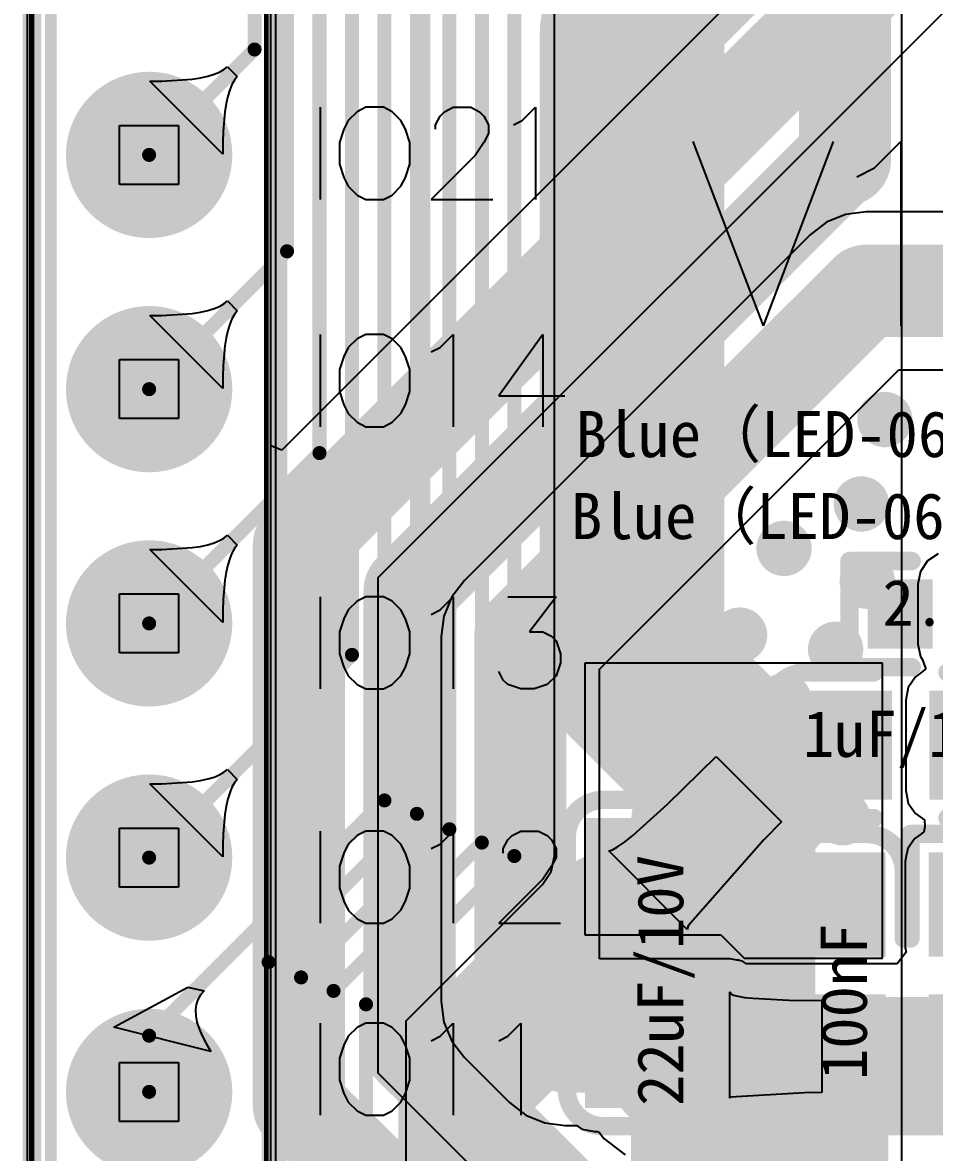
# Model space of a CAD drawing. Header units: millimetres. Extents: x -30 to 3.5, y -1.1 to 91.3.
# Drawn here: x -29.31 to -19.43, y 33.3 to 45.55 of the extents above; entities that cross this region are included whole.
import ezdxf

# ---------------------------------------------------------------- set-up
doc = ezdxf.new("R2010")
doc.units = ezdxf.units.MM
for name, color, linetype in [('BottomLayer', 5, 'Continuous'), ('BottomOverlay', 54, 'Continuous'), ('BottomSolder', 6, 'Continuous'), ('KeepOutLayer', 6, 'Continuous'), ('Mechanical15', 56, 'Continuous'), ('MultiLayer', 9, 'Continuous'), ('PadHoleLayer', 156, 'Continuous'), ('TopLayer', 1, 'Continuous'), ('TopOverlay', 2, 'Continuous'), ('TopPaste', 8, 'Continuous'), ('TopSolder', 216, 'Continuous'), ('ViaHoleLayer', 16, 'Continuous')]:
    doc.layers.add(name, color=color, linetype=linetype)

# ---------------------------------------------------------------- blocks, each defined once
blk = doc.blocks.new('LC_0402_R_11')
at = {"layer": 'TopLayer'}
for points in [[(-0.725, -0.325), (-0.125, -0.325), (-0.725, 0.325), (-0.125, 0.325)], [(0.125, -0.325), (0.725, -0.325), (0.125, 0.325), (0.725, 0.325)]]:
    blk.add_solid(points, dxfattribs=at)
at = {"layer": 'TopOverlay', "const_width": 0.2}
for points in [[(-0.975, 0.575), (-0.3, 0.575)], [(-0.975, -0.575), (-0.975, 0.575)], [(0.3, 0.575), (0.975, 0.575)], [(0.975, -0.575), (0.975, 0.575)], [(-0.975, -0.575), (-0.3, -0.575)], [(0.3, -0.575), (0.975, -0.575)]]:
    blk.add_lwpolyline(points, dxfattribs=at)
at = {"layer": 'TopOverlay', "const_width": 0.1}
for points in [[(-1.025, 0.575, 1), (-0.925, 0.575, 1)], [(-1.025, 0.575, 1), (-0.925, 0.575, 1)], [(-0.35, 0.575, 1), (-0.25, 0.575, 1)], [(0.25, 0.575, 1), (0.35, 0.575, 1)], [(0.925, 0.575, 1), (1.025, 0.575, 1)], [(0.925, 0.575, 1), (1.025, 0.575, 1)], [(-1.025, -0.575, 1), (-0.925, -0.575, 1)], [(-1.025, -0.575, 1), (-0.925, -0.575, 1)], [(-0.35, -0.575, 1), (-0.25, -0.575, 1)], [(0.25, -0.575, 1), (0.35, -0.575, 1)], [(0.925, -0.575, 1), (1.025, -0.575, 1)], [(0.925, -0.575, 1), (1.025, -0.575, 1)]]:
    blk.add_lwpolyline(points, format="xyb", close=True, dxfattribs=at)
at = {"layer": 'TopPaste'}
for points in [[(-0.725, -0.325), (-0.125, -0.325), (-0.725, 0.325), (-0.125, 0.325)], [(0.125, -0.325), (0.725, -0.325), (0.125, 0.325), (0.725, 0.325)]]:
    blk.add_solid(points, dxfattribs=at)
at = {"layer": 'TopSolder'}
for points in [[(-0.776, -0.376), (-0.074, -0.376), (-0.776, 0.376), (-0.074, 0.376)], [(0.074, -0.376), (0.776, -0.376), (0.074, 0.376), (0.776, 0.376)]]:
    blk.add_solid(points, dxfattribs=at)
blk = doc.blocks.new('LC_0603_R_14')
at = {"layer": 'TopLayer'}
for points in [[(-1.235, -0.49), (-0.305, -0.49), (-1.235, 0.49), (-0.305, 0.49)], [(0.305, -0.49), (1.235, -0.49), (0.305, 0.49), (1.235, 0.49)]]:
    blk.add_solid(points, dxfattribs=at)
at = {"layer": 'TopOverlay', "const_width": 0.2}
for points in [[(-1.535, -0.79), (-1.535, 0.79)], [(-0.4, 0.79), (-1.535, 0.79)], [(1.535, 0.79), (0.4, 0.79)], [(1.535, -0.79), (1.535, 0.79)], [(-0.4, -0.79), (-1.535, -0.79)], [(1.535, -0.79), (0.4, -0.79)]]:
    blk.add_lwpolyline(points, dxfattribs=at)
at = {"layer": 'TopOverlay', "const_width": 0.1}
for points in [[(-1.585, 0.79, 1), (-1.485, 0.79, 1)], [(-1.585, 0.79, 1), (-1.485, 0.79, 1)], [(-0.45, 0.79, 1), (-0.35, 0.79, 1)], [(0.35, 0.79, 1), (0.45, 0.79, 1)], [(1.485, 0.79, 1), (1.585, 0.79, 1)], [(1.485, 0.79, 1), (1.585, 0.79, 1)], [(-1.585, -0.79, 1), (-1.485, -0.79, 1)], [(-1.585, -0.79, 1), (-1.485, -0.79, 1)], [(-0.45, -0.79, 1), (-0.35, -0.79, 1)], [(0.35, -0.79, 1), (0.45, -0.79, 1)], [(1.485, -0.79, 1), (1.585, -0.79, 1)], [(1.485, -0.79, 1), (1.585, -0.79, 1)]]:
    blk.add_lwpolyline(points, format="xyb", close=True, dxfattribs=at)
at = {"layer": 'TopPaste'}
for points in [[(-1.235, -0.49), (-0.305, -0.49), (-1.235, 0.49), (-0.305, 0.49)], [(0.305, -0.49), (1.235, -0.49), (0.305, 0.49), (1.235, 0.49)]]:
    blk.add_solid(points, dxfattribs=at)
at = {"layer": 'TopSolder'}
for points in [[(-1.337, -0.592), (-0.203, -0.592), (-1.337, 0.592), (-0.203, 0.592)], [(0.203, -0.592), (1.337, -0.592), (0.203, 0.592), (1.337, 0.592)]]:
    blk.add_solid(points, dxfattribs=at)
blk = doc.blocks.new('18650_BATTERY_B_27')
at = {"layer": 'BottomOverlay', "const_width": 0.127}
blk.add_lwpolyline([(0, -21), (-76.53, -21)], dxfattribs=at)
blk = doc.blocks.new('HDR_TH_20P_P2_54_V_M_34')
at = {"layer": 'BottomLayer', "const_width": 0.8}
for points in [[(-4.21, 0, 1), (-3.41, 0, 1)], [(-1.67, 0, 1), (-0.87, 0, 1)], [(0.87, 0, 1), (1.67, 0, 1)], [(3.41, 0, 1), (4.21, 0, 1)], [(5.95, 0, 1), (6.75, 0, 1)]]:
    blk.add_lwpolyline(points, format="xyb", close=True, dxfattribs=at)
at = {"layer": 'BottomSolder', "const_width": 0.902}
for points in [[(-4.261, 0, 1), (-3.359, 0, 1)], [(-1.721, 0, 1), (-0.819, 0, 1)], [(0.819, 0, 1), (1.721, 0, 1)], [(3.359, 0, 1), (4.261, 0, 1)], [(5.899, 0, 1), (6.801, 0, 1)]]:
    blk.add_lwpolyline(points, format="xyb", close=True, dxfattribs=at)
at = {"layer": 'Mechanical15'}
for p, q in [((-4.13, 0.32), (-4.13, 0.32)), ((-4.13, 0.32), (-3.49, 0.32)), ((-4.13, -0.32), (-4.13, 0.32)), ((-3.49, 0.32), (-3.49, -0.32)), ((-1.59, 0.32), (-1.59, 0.32)), ((-1.59, 0.32), (-0.95, 0.32)), ((-1.59, -0.32), (-1.59, 0.32)), ((-0.95, 0.32), (-0.95, -0.32)), ((0.95, 0.32), (0.95, 0.32)), ((0.95, 0.32), (1.59, 0.32)), ((0.95, -0.32), (0.95, 0.32)), ((1.59, 0.32), (1.59, -0.32)), ((3.49, 0.32), (3.49, 0.32)), ((3.49, 0.32), (4.13, 0.32)), ((3.49, -0.32), (3.49, 0.32)), ((4.13, 0.32), (4.13, -0.32)), ((6.03, 0.32), (6.03, 0.32)), ((6.03, 0.32), (6.67, 0.32)), ((6.03, -0.32), (6.03, 0.32)), ((6.67, 0.32), (6.67, -0.32)), ((-3.49, -0.32), (-4.13, -0.32)), ((-0.95, -0.32), (-1.59, -0.32)), ((1.59, -0.32), (0.95, -0.32)), ((4.13, -0.32), (3.49, -0.32)), ((6.67, -0.32), (6.03, -0.32))]:
    blk.add_line(p, q, dxfattribs=at)
at = {"layer": 'Mechanical15', "const_width": 0.0508}
for points in [[(25.4, 1.27), (-25.4, 1.27)], [(25.4, -1.27), (-25.4, -1.27)]]:
    blk.add_lwpolyline(points, dxfattribs=at)
at = {"layer": 'MultiLayer', "const_width": 0.8}
for points in [[(-4.21, 0, 1), (-3.41, 0, 1)], [(-1.67, 0, 1), (-0.87, 0, 1)], [(0.87, 0, 1), (1.67, 0, 1)], [(3.41, 0, 1), (4.21, 0, 1)], [(5.95, 0, 1), (6.75, 0, 1)]]:
    blk.add_lwpolyline(points, format="xyb", close=True, dxfattribs=at)
at = {"layer": 'PadHoleLayer', "const_width": 0.525}
for points in [[(-4.072, 0, 1), (-3.548, 0, 1)], [(-1.532, 0, 1), (-1.008, 0, 1)], [(1.008, 0, 1), (1.532, 0, 1)], [(3.548, 0, 1), (4.072, 0, 1)], [(6.088, 0, 1), (6.612, 0, 1)]]:
    blk.add_lwpolyline(points, format="xyb", close=True, dxfattribs=at)
at = {"layer": 'TopLayer', "const_width": 0.8}
for points in [[(-4.21, 0, 1), (-3.41, 0, 1)], [(-1.67, 0, 1), (-0.87, 0, 1)], [(0.87, 0, 1), (1.67, 0, 1)], [(3.41, 0, 1), (4.21, 0, 1)], [(5.95, 0, 1), (6.75, 0, 1)]]:
    blk.add_lwpolyline(points, format="xyb", close=True, dxfattribs=at)
at = {"layer": 'TopOverlay', "const_width": 0.203}
for points in [[(25.4, 1.397), (-25.4, 1.397)], [(25.4, -1.27), (-25.4, -1.27)]]:
    blk.add_lwpolyline(points, dxfattribs=at)
at = {"layer": 'TopSolder', "const_width": 0.902}
for points in [[(-4.261, 0, 1), (-3.359, 0, 1)], [(-1.721, 0, 1), (-0.819, 0, 1)], [(0.819, 0, 1), (1.721, 0, 1)], [(3.359, 0, 1), (4.261, 0, 1)], [(5.899, 0, 1), (6.801, 0, 1)]]:
    blk.add_lwpolyline(points, format="xyb", close=True, dxfattribs=at)
blk = doc.blocks.new('LC_0603_C_43')
at = {"layer": 'TopLayer'}
for points in [[(-1.235, -0.49), (-0.305, -0.49), (-1.235, 0.49), (-0.305, 0.49)], [(0.305, -0.49), (1.235, -0.49), (0.305, 0.49), (1.235, 0.49)]]:
    blk.add_solid(points, dxfattribs=at)
at = {"layer": 'TopOverlay', "const_width": 0.2}
for points in [[(-1.535, 0.39, -0.414213), (-1.135, 0.79)], [(1.135, 0.79, -0.414213), (1.535, 0.39)], [(-1.135, -0.79, -0.414213), (-1.535, -0.39)], [(1.535, -0.39, -0.414213), (1.135, -0.79)]]:
    blk.add_lwpolyline(points, format="xyb", dxfattribs=at)
for points in [[(-0.4, 0.79), (-1.135, 0.79)], [(1.135, 0.79), (0.4, 0.79)], [(-1.535, 0.39), (-1.535, -0.39)], [(1.535, 0.39), (1.535, -0.39)], [(-0.4, -0.79), (-1.135, -0.79)], [(1.135, -0.79), (0.4, -0.79)]]:
    blk.add_lwpolyline(points, dxfattribs=at)
at = {"layer": 'TopOverlay', "const_width": 0.1}
for points in [[(-1.185, 0.79, 1), (-1.085, 0.79, 1)], [(-1.185, 0.79, 1), (-1.085, 0.79, 1)], [(-0.45, 0.79, 1), (-0.35, 0.79, 1)], [(0.35, 0.79, 1), (0.45, 0.79, 1)], [(1.085, 0.79, 1), (1.185, 0.79, 1)], [(1.085, 0.79, 1), (1.185, 0.79, 1)], [(-1.585, 0.39, 1), (-1.485, 0.39, 1)], [(-1.585, 0.39, 1), (-1.485, 0.39, 1)], [(1.485, 0.39, 1), (1.585, 0.39, 1)], [(1.485, 0.39, 1), (1.585, 0.39, 1)], [(-1.585, -0.39, 1), (-1.485, -0.39, 1)], [(-1.585, -0.39, 1), (-1.485, -0.39, 1)], [(1.485, -0.39, 1), (1.585, -0.39, 1)], [(1.485, -0.39, 1), (1.585, -0.39, 1)], [(-1.185, -0.79, 1), (-1.085, -0.79, 1)], [(-1.185, -0.79, 1), (-1.085, -0.79, 1)], [(-0.45, -0.79, 1), (-0.35, -0.79, 1)], [(0.35, -0.79, 1), (0.45, -0.79, 1)], [(1.085, -0.79, 1), (1.185, -0.79, 1)], [(1.085, -0.79, 1), (1.185, -0.79, 1)]]:
    blk.add_lwpolyline(points, format="xyb", close=True, dxfattribs=at)
at = {"layer": 'TopPaste'}
for points in [[(-1.235, -0.49), (-0.305, -0.49), (-1.235, 0.49), (-0.305, 0.49)], [(0.305, -0.49), (1.235, -0.49), (0.305, 0.49), (1.235, 0.49)]]:
    blk.add_solid(points, dxfattribs=at)
at = {"layer": 'TopSolder'}
for points in [[(-1.337, -0.592), (-0.203, -0.592), (-1.337, 0.592), (-0.203, 0.592)], [(0.203, -0.592), (1.337, -0.592), (0.203, 0.592), (1.337, 0.592)]]:
    blk.add_solid(points, dxfattribs=at)
blk = doc.blocks.new('LC_0603_C_44')
at = {"layer": 'TopLayer'}
for points in [[(-1.235, -0.49), (-0.305, -0.49), (-1.235, 0.49), (-0.305, 0.49)], [(0.305, -0.49), (1.235, -0.49), (0.305, 0.49), (1.235, 0.49)]]:
    blk.add_solid(points, dxfattribs=at)
at = {"layer": 'TopOverlay', "const_width": 0.2}
for points in [[(-1.535, 0.39, -0.414213), (-1.135, 0.79)], [(1.135, 0.79, -0.414213), (1.535, 0.39)], [(-1.135, -0.79, -0.414213), (-1.535, -0.39)], [(1.535, -0.39, -0.414213), (1.135, -0.79)]]:
    blk.add_lwpolyline(points, format="xyb", dxfattribs=at)
for points in [[(-1.135, 0.79), (-0.4, 0.79)], [(0.4, 0.79), (1.135, 0.79)], [(-1.535, 0.39), (-1.535, -0.39)], [(1.535, 0.39), (1.535, -0.39)], [(-1.135, -0.79), (-0.4, -0.79)], [(0.4, -0.79), (1.135, -0.79)]]:
    blk.add_lwpolyline(points, dxfattribs=at)
at = {"layer": 'TopOverlay', "const_width": 0.1}
for points in [[(-1.185, 0.79, 1), (-1.085, 0.79, 1)], [(-1.185, 0.79, 1), (-1.085, 0.79, 1)], [(-0.45, 0.79, 1), (-0.35, 0.79, 1)], [(0.35, 0.79, 1), (0.45, 0.79, 1)], [(1.085, 0.79, 1), (1.185, 0.79, 1)], [(1.085, 0.79, 1), (1.185, 0.79, 1)], [(-1.585, 0.39, 1), (-1.485, 0.39, 1)], [(-1.585, 0.39, 1), (-1.485, 0.39, 1)], [(1.485, 0.39, 1), (1.585, 0.39, 1)], [(1.485, 0.39, 1), (1.585, 0.39, 1)], [(-1.585, -0.39, 1), (-1.485, -0.39, 1)], [(-1.585, -0.39, 1), (-1.485, -0.39, 1)], [(1.485, -0.39, 1), (1.585, -0.39, 1)], [(1.485, -0.39, 1), (1.585, -0.39, 1)], [(-1.185, -0.79, 1), (-1.085, -0.79, 1)], [(-1.185, -0.79, 1), (-1.085, -0.79, 1)], [(-0.45, -0.79, 1), (-0.35, -0.79, 1)], [(0.35, -0.79, 1), (0.45, -0.79, 1)], [(1.085, -0.79, 1), (1.185, -0.79, 1)], [(1.085, -0.79, 1), (1.185, -0.79, 1)]]:
    blk.add_lwpolyline(points, format="xyb", close=True, dxfattribs=at)
at = {"layer": 'TopPaste'}
for points in [[(-1.235, -0.49), (-0.305, -0.49), (-1.235, 0.49), (-0.305, 0.49)], [(0.305, -0.49), (1.235, -0.49), (0.305, 0.49), (1.235, 0.49)]]:
    blk.add_solid(points, dxfattribs=at)
at = {"layer": 'TopSolder'}
for points in [[(-1.337, -0.592), (-0.203, -0.592), (-1.337, 0.592), (-0.203, 0.592)], [(0.203, -0.592), (1.337, -0.592), (0.203, 0.592), (1.337, 0.592)]]:
    blk.add_solid(points, dxfattribs=at)
blk = doc.blocks.new('LC_0805_C_45')
at = {"layer": 'TopLayer'}
for points in [[(-1.47, -0.735), (-0.31, -0.735), (-1.47, 0.735), (-0.31, 0.735)], [(0.31, -0.735), (1.47, -0.735), (0.31, 0.735), (1.47, 0.735)]]:
    blk.add_solid(points, dxfattribs=at)
at = {"layer": 'TopOverlay', "const_width": 0.2}
for points in [[(-1.77, 0.635, -0.414214), (-1.37, 1.035)], [(1.37, 1.035, -0.414213), (1.77, 0.635)], [(-1.37, -1.035, -0.414213), (-1.77, -0.635)], [(1.77, -0.635, -0.414214), (1.37, -1.035)]]:
    blk.add_lwpolyline(points, format="xyb", dxfattribs=at)
for points in [[(-1.37, 1.035), (-0.45, 1.035)], [(0.45, 1.035), (1.37, 1.035)], [(-1.77, 0.635), (-1.77, -0.635)], [(1.77, 0.635), (1.77, -0.635)], [(-1.37, -1.035), (-0.45, -1.035)], [(0.45, -1.035), (1.37, -1.035)]]:
    blk.add_lwpolyline(points, dxfattribs=at)
at = {"layer": 'TopOverlay', "const_width": 0.1}
for points in [[(-1.42, 1.035, 1), (-1.32, 1.035, 1)], [(-1.42, 1.035, 1), (-1.32, 1.035, 1)], [(-0.5, 1.035, 1), (-0.4, 1.035, 1)], [(0.4, 1.035, 1), (0.5, 1.035, 1)], [(1.32, 1.035, 1), (1.42, 1.035, 1)], [(1.32, 1.035, 1), (1.42, 1.035, 1)], [(-1.82, 0.635, 1), (-1.72, 0.635, 1)], [(-1.82, 0.635, 1), (-1.72, 0.635, 1)], [(1.72, 0.635, 1), (1.82, 0.635, 1)], [(1.72, 0.635, 1), (1.82, 0.635, 1)], [(-1.82, -0.635, 1), (-1.72, -0.635, 1)], [(-1.82, -0.635, 1), (-1.72, -0.635, 1)], [(1.72, -0.635, 1), (1.82, -0.635, 1)], [(1.72, -0.635, 1), (1.82, -0.635, 1)], [(-1.42, -1.035, 1), (-1.32, -1.035, 1)], [(-1.42, -1.035, 1), (-1.32, -1.035, 1)], [(-0.5, -1.035, 1), (-0.4, -1.035, 1)], [(0.4, -1.035, 1), (0.5, -1.035, 1)], [(1.32, -1.035, 1), (1.42, -1.035, 1)], [(1.32, -1.035, 1), (1.42, -1.035, 1)]]:
    blk.add_lwpolyline(points, format="xyb", close=True, dxfattribs=at)
at = {"layer": 'TopPaste'}
for points in [[(-1.47, -0.735), (-0.31, -0.735), (-1.47, 0.735), (-0.31, 0.735)], [(0.31, -0.735), (1.47, -0.735), (0.31, 0.735), (1.47, 0.735)]]:
    blk.add_solid(points, dxfattribs=at)
at = {"layer": 'TopSolder'}
for points in [[(-1.572, -0.837), (-0.208, -0.837), (-1.572, 0.837), (-0.208, 0.837)], [(0.208, -0.837), (1.572, -0.837), (0.208, 0.837), (1.572, 0.837)]]:
    blk.add_solid(points, dxfattribs=at)

msp = doc.modelspace()

# ---------------------------------------------------------------- linework, layer by layer
at = {"layer": 'BottomLayer'}
for p, q in [((-19.782, 83.55), (-19.782, 29.378)), ((-29.261, 65.71), (-29.261, 14.935)), ((-26.568, 14.884), (-26.568, 65.659)), ((-23.547, 36.517), (-23.547, 45.923)), ((-27.383, 44.955), (-27.304, 44.973)), ((-27.304, 44.973), (-27.235, 44.994)), ((-27.235, 44.994), (-27.177, 45.018)), ((-27.177, 45.018), (-27.129, 45.045)), ((-27.129, 45.045), (-27.091, 45.076)), ((-27.091, 45.076), (-26.984, 44.969)), ((-26.984, 44.969), (-27.015, 44.931)), ((-27.14, 44.128), (-27.932, 44.92)), ((-27.932, 44.92), (-27.802, 44.92)), ((-27.802, 44.92), (-27.472, 44.942)), ((-27.472, 44.942), (-27.383, 44.955)), ((-27.042, 44.883), (-27.066, 44.824)), ((-27.015, 44.931), (-27.042, 44.883)), ((-27.087, 44.756), (-27.104, 44.677)), ((-27.066, 44.824), (-27.087, 44.756)), ((-27.104, 44.677), (-27.118, 44.588)), ((-27.118, 44.588), (-27.136, 44.378)), ((-27.136, 44.378), (-27.14, 44.258)), ((-27.14, 44.258), (-27.14, 44.128)), ((-27.129, 42.505), (-27.091, 42.536)), ((-27.091, 42.536), (-26.984, 42.429)), ((-27.802, 42.38), (-27.472, 42.402)), ((-27.472, 42.402), (-27.383, 42.415)), ((-27.383, 42.415), (-27.304, 42.433)), ((-27.304, 42.433), (-27.235, 42.454)), ((-27.235, 42.454), (-27.177, 42.478)), ((-27.177, 42.478), (-27.129, 42.505)), ((-27.015, 42.391), (-27.042, 42.343)), ((-26.984, 42.429), (-27.015, 42.391)), ((-27.14, 41.588), (-27.932, 42.38)), ((-27.932, 42.38), (-27.802, 42.38)), ((-27.066, 42.284), (-27.087, 42.216)), ((-27.042, 42.343), (-27.066, 42.284)), ((-27.087, 42.216), (-27.104, 42.137)), ((-27.118, 42.048), (-27.136, 41.838)), ((-27.104, 42.137), (-27.118, 42.048)), ((-27.136, 41.838), (-27.14, 41.718)), ((-27.14, 41.718), (-27.14, 41.588)), ((-27.177, 39.938), (-27.129, 39.965)), ((-27.129, 39.965), (-27.091, 39.996)), ((-27.091, 39.996), (-26.984, 39.889)), ((-27.14, 39.048), (-27.932, 39.84)), ((-27.932, 39.84), (-27.802, 39.84)), ((-27.802, 39.84), (-27.472, 39.862)), ((-27.472, 39.862), (-27.383, 39.875)), ((-27.383, 39.875), (-27.304, 39.893)), ((-27.304, 39.893), (-27.235, 39.914)), ((-27.235, 39.914), (-27.177, 39.938)), ((-27.015, 39.851), (-27.042, 39.803)), ((-26.984, 39.889), (-27.015, 39.851)), ((-27.066, 39.744), (-27.087, 39.676)), ((-27.042, 39.803), (-27.066, 39.744)), ((-27.104, 39.597), (-27.118, 39.508)), ((-27.087, 39.676), (-27.104, 39.597)), ((-27.118, 39.508), (-27.136, 39.298)), ((-27.136, 39.298), (-27.14, 39.178)), ((-27.14, 39.178), (-27.14, 39.048)), ((-22.321, 37.078), (-21.791, 37.595)), ((-21.791, 37.595), (-21.084, 36.888)), ((-27.304, 37.353), (-27.235, 37.374)), ((-27.235, 37.374), (-27.177, 37.398)), ((-27.177, 37.398), (-27.129, 37.425)), ((-27.129, 37.425), (-27.091, 37.456)), ((-27.091, 37.456), (-26.984, 37.349)), ((-27.14, 36.508), (-27.932, 37.3)), ((-27.932, 37.3), (-27.802, 37.3)), ((-27.802, 37.3), (-27.472, 37.322)), ((-27.472, 37.322), (-27.383, 37.335)), ((-27.383, 37.335), (-27.304, 37.353)), ((-27.042, 37.263), (-27.066, 37.204)), ((-27.015, 37.311), (-27.042, 37.263)), ((-26.984, 37.349), (-27.015, 37.311)), ((-27.087, 37.136), (-27.104, 37.057)), ((-27.066, 37.204), (-27.087, 37.136)), ((-27.104, 37.057), (-27.118, 36.968)), ((-22.697, 36.741), (-22.321, 37.078)), ((-27.118, 36.968), (-27.136, 36.758)), ((-21.084, 36.888), (-21.277, 36.694)), ((-27.136, 36.758), (-27.14, 36.638)), ((-27.14, 36.638), (-27.14, 36.508)), ((-22.861, 36.616), (-22.788, 36.669)), ((-22.788, 36.669), (-22.697, 36.741)), ((-21.277, 36.694), (-22.095, 35.761)), ((-23.58, 36.351), (-23.547, 36.517)), ((-22.957, 36.572), (-22.918, 36.584)), ((-22.107, 35.722), (-22.957, 36.572)), ((-22.918, 36.584), (-22.861, 36.616)), ((-23.674, 36.21), (-23.58, 36.351)), ((-25.154, 34.729), (-23.674, 36.21)), ((-22.095, 35.761), (-22.107, 35.722)), ((-28.321, 34.663), (-27.522, 35.095)), ((-27.522, 35.095), (-27.345, 35.057)), ((-27.345, 35.057), (-27.383, 35.012)), ((-27.411, 34.962), (-27.429, 34.907)), ((-27.383, 35.012), (-27.411, 34.962)), ((-27.429, 34.907), (-27.436, 34.848)), ((-27.436, 34.848), (-27.434, 34.784)), ((-27.434, 34.784), (-27.422, 34.716)), ((-27.422, 34.716), (-27.399, 34.643)), ((-25.154, 22.621), (-25.154, 34.729)), ((-27.27, 34.398), (-28.321, 34.663)), ((-27.399, 34.643), (-27.366, 34.566)), ((-27.366, 34.566), (-27.323, 34.484)), ((-27.323, 34.484), (-27.27, 34.398))]:
    msp.add_line(p, q, dxfattribs=at)
for points, const_width in [([(-20.396, 44.069), (-20.396, 48.285)], 1), ([(-22.705, 45.443), (-20.508, 47.64)], 1.6), ([(-26.797, 45.263), (-26.797, 47.269)], 0.152), ([(-26.445, 43.075), (-26.445, 47.124)], 0.152), ([(-26.093, 40.887), (-26.093, 46.978)], 0.152), ([(-25.741, 38.699), (-25.741, 46.832)], 0.152), ([(-25.389, 37.12), (-25.389, 46.686)], 0.152), ([(-25.037, 36.975), (-25.037, 46.54)], 0.152), ([(-24.685, 36.808), (-24.685, 46.395)], 0.152), ([(-22.705, 38.555), (-22.705, 45.443)], 2), ([(-24.333, 36.663), (-24.333, 46.249)], 0.152), ([(-23.981, 36.517), (-23.981, 46.103)], 0.152), ([(-27.94, 44.12), (-26.797, 45.263)], 0.152), ([(-27.94, 41.58), (-26.445, 43.075)], 0.152), ([(-27.94, 39.04), (-26.093, 40.887)], 0.152), ([(-22.705, 38.555), (-21.438, 37.287)], 2), ([(-27.94, 36.5), (-25.741, 38.699)], 0.152), ([(-22.905, 35.774), (-21.438, 37.241)], 1), ([(-21.716, 21.642), (-21.716, 36.855)], 2), ([(-21.438, 37.241), (-21.438, 37.287)], 1), ([(-27.94, 34.569), (-25.389, 37.12)], 0.152), ([(-26.645, 35.367), (-25.037, 36.975)], 0.152), ([(-26.293, 35.201), (-24.685, 36.808)], 0.152), ([(-25.941, 35.055), (-24.333, 36.663)], 0.152), ([(-25.589, 34.909), (-23.981, 36.517)], 0.152), ([(-24.348, 34.331), (-22.905, 35.774)], 1.6), ([(-26.645, 30.175), (-26.645, 35.367)], 0.152), ([(-26.293, 27.987), (-26.293, 35.201)], 0.152), ([(-25.941, 25.799), (-25.941, 35.055)], 0.152), ([(-25.589, 22.621), (-25.589, 34.909)], 0.152), ([(-24.74, 33.939), (-24.348, 34.331)], 1), ([(-27.94, 33.96), (-27.94, 34.569)], 0.152), ([(-24.74, 29.21), (-24.74, 33.939)], 1)]:
    msp.add_lwpolyline(points, dxfattribs=dict(at, const_width=const_width))
for points, const_width in [([(-23.205, 45.443, 1), (-22.205, 45.443, 1)], 1), ([(-23.105, 45.443, 1), (-22.305, 45.443, 1)], 0.8), ([(-23.239, 45.212, 1), (-22.939, 45.212, 1)], 0.3), ([(-26.835, 45.263, 1), (-26.759, 45.263, 1)], 0.076), ([(-26.835, 45.263, 1), (-26.759, 45.263, 1)], 0.076), ([(-20.646, 44.069, 1), (-20.146, 44.069, 1)], 0.5), ([(-20.546, 44.069, 1), (-20.246, 44.069, 1)], 0.3), ([(-27.978, 44.12, 1), (-27.902, 44.12, 1)], 0.076), ([(-21.658, 43.002, 1), (-21.358, 43.002, 1)], 0.3), ([(-26.483, 43.075, 1), (-26.407, 43.075, 1)], 0.076), ([(-26.483, 43.075, 1), (-26.407, 43.075, 1)], 0.076), ([(-22.553, 42.164, 1), (-22.253, 42.164, 1)], 0.3), ([(-27.978, 41.58, 1), (-27.902, 41.58, 1)], 0.076), ([(-23.162, 41.326, 1), (-22.862, 41.326, 1)], 0.3), ([(-20.114, 41.25, 1), (-19.814, 41.25, 1)], 0.3), ([(-26.131, 40.887, 1), (-26.055, 40.887, 1)], 0.076), ([(-26.131, 40.887, 1), (-26.055, 40.887, 1)], 0.076), ([(-20.368, 40.335, 1), (-20.068, 40.335, 1)], 0.3), ([(-21.207, 39.853, 1), (-20.907, 39.853, 1)], 0.3), ([(-20.304, 39.497, 1), (-20.004, 39.497, 1)], 0.3), ([(-23.205, 38.555, 1), (-22.205, 38.555, 1)], 1), ([(-23.205, 38.555, 1), (-22.205, 38.555, 1)], 1), ([(-21.689, 38.913, 1), (-21.389, 38.913, 1)], 0.3), ([(-27.978, 39.04, 1), (-27.902, 39.04, 1)], 0.076), ([(-22.654, 38.887, 1), (-22.354, 38.887, 1)], 0.3), ([(-20.648, 38.76, 1), (-20.348, 38.76, 1)], 0.3), ([(-25.779, 38.699, 1), (-25.703, 38.699, 1)], 0.076), ([(-25.779, 38.699, 1), (-25.703, 38.699, 1)], 0.076), ([(-22.35, 38.202, 1), (-22.05, 38.202, 1)], 0.3), ([(-21.207, 38.202, 1), (-20.907, 38.202, 1)], 0.3), ([(-21.938, 37.287, 1), (-20.938, 37.287, 1)], 1), ([(-21.791, 37.643, 1), (-21.491, 37.643, 1)], 0.3), ([(-22.216, 36.855, 1), (-21.216, 36.855, 1)], 1), ([(-21.688, 37.287, 1), (-21.188, 37.287, 1)], 0.5), ([(-21.688, 37.241, 1), (-21.188, 37.241, 1)], 0.5), ([(-21.688, 37.241, 1), (-21.188, 37.241, 1)], 0.5), ([(-25.427, 37.12, 1), (-25.351, 37.12, 1)], 0.076), ([(-25.427, 37.12, 1), (-25.351, 37.12, 1)], 0.076), ([(-21.588, 36.906, 1), (-21.288, 36.906, 1)], 0.3), ([(-20.572, 36.932, 1), (-20.272, 36.932, 1)], 0.3), ([(-25.075, 36.975, 1), (-24.999, 36.975, 1)], 0.076), ([(-25.075, 36.975, 1), (-24.999, 36.975, 1)], 0.076), ([(-24.723, 36.808, 1), (-24.647, 36.808, 1)], 0.076), ([(-24.723, 36.808, 1), (-24.647, 36.808, 1)], 0.076), ([(-24.371, 36.663, 1), (-24.295, 36.663, 1)], 0.076), ([(-24.371, 36.663, 1), (-24.295, 36.663, 1)], 0.076), ([(-27.978, 36.5, 1), (-27.902, 36.5, 1)], 0.076), ([(-24.019, 36.517, 1), (-23.943, 36.517, 1)], 0.076), ([(-24.019, 36.517, 1), (-23.943, 36.517, 1)], 0.076), ([(-23.305, 35.774, 1), (-22.505, 35.774, 1)], 0.8), ([(-21.562, 36.093, 1), (-21.262, 36.093, 1)], 0.3), ([(-23.155, 35.774, 1), (-22.655, 35.774, 1)], 0.5), ([(-26.683, 35.367, 1), (-26.607, 35.367, 1)], 0.076), ([(-26.683, 35.367, 1), (-26.607, 35.367, 1)], 0.076), ([(-26.331, 35.201, 1), (-26.255, 35.201, 1)], 0.076), ([(-26.331, 35.201, 1), (-26.255, 35.201, 1)], 0.076), ([(-25.979, 35.055, 1), (-25.903, 35.055, 1)], 0.076), ([(-25.979, 35.055, 1), (-25.903, 35.055, 1)], 0.076), ([(-24.748, 34.331, 1), (-23.948, 34.331, 1)], 0.8), ([(-25.627, 34.909, 1), (-25.551, 34.909, 1)], 0.076), ([(-25.627, 34.909, 1), (-25.551, 34.909, 1)], 0.076), ([(-24.598, 34.331, 1), (-24.098, 34.331, 1)], 0.5), ([(-27.978, 34.569, 1), (-27.902, 34.569, 1)], 0.076), ([(-27.978, 34.569, 1), (-27.902, 34.569, 1)], 0.076), ([(-24.99, 33.939, 1), (-24.49, 33.939, 1)], 0.5), ([(-24.99, 33.939, 1), (-24.49, 33.939, 1)], 0.5), ([(-24.763, 33.96, 1), (-24.463, 33.96, 1)], 0.3), ([(-27.978, 33.96, 1), (-27.902, 33.96, 1)], 0.076)]:
    msp.add_lwpolyline(points, format="xyb", close=True, dxfattribs=dict(at, const_width=const_width))
at = {"layer": 'KeepOutLayer', "const_width": 0.127}
msp.add_lwpolyline([(-29.007, 2.094), (-29.007, 89.216)], dxfattribs=at)
at = {"layer": 'MultiLayer', "const_width": 0.3}
for points in [[(-23.239, 45.212, 1), (-22.939, 45.212, 1)], [(-20.546, 44.069, 1), (-20.246, 44.069, 1)], [(-21.658, 43.002, 1), (-21.358, 43.002, 1)], [(-22.553, 42.164, 1), (-22.253, 42.164, 1)], [(-23.162, 41.326, 1), (-22.862, 41.326, 1)], [(-20.114, 41.25, 1), (-19.814, 41.25, 1)], [(-20.368, 40.335, 1), (-20.068, 40.335, 1)], [(-21.207, 39.853, 1), (-20.907, 39.853, 1)], [(-20.304, 39.497, 1), (-20.004, 39.497, 1)], [(-21.689, 38.913, 1), (-21.389, 38.913, 1)], [(-22.654, 38.887, 1), (-22.354, 38.887, 1)], [(-20.648, 38.76, 1), (-20.348, 38.76, 1)], [(-22.35, 38.202, 1), (-22.05, 38.202, 1)], [(-21.207, 38.202, 1), (-20.907, 38.202, 1)], [(-21.791, 37.643, 1), (-21.491, 37.643, 1)], [(-21.588, 36.906, 1), (-21.288, 36.906, 1)], [(-20.572, 36.932, 1), (-20.272, 36.932, 1)], [(-21.562, 36.093, 1), (-21.262, 36.093, 1)], [(-24.763, 33.96, 1), (-24.463, 33.96, 1)]]:
    msp.add_lwpolyline(points, format="xyb", close=True, dxfattribs=at)
at = {"layer": 'TopLayer'}
for p, q in [((-29.235, 65.735), (-29.235, 14.91)), ((-26.619, 14.884), (-26.619, 65.735)), ((-26.619, 40.967), (-26.619, 63.557)), ((-18.538, 48.882), (-26.502, 40.918)), ((-25.458, 39.537), (-17.577, 47.419)), ((-20.167, 43.504), (-20.389, 43.475)), ((-10.972, 43.504), (-20.167, 43.504)), ((-20.596, 43.389), (-20.773, 43.253)), ((-20.389, 43.475), (-20.596, 43.389)), ((-20.773, 43.253), (-24.522, 39.504)), ((-23.058, 38.543), (-19.812, 41.789)), ((-19.812, 41.789), (-17.087, 41.789)), ((-26.502, 40.918), (-26.619, 40.967)), ((-19.501, 39.719), (-19.578, 39.603)), ((-19.385, 39.796), (-19.501, 39.719)), ((-19.578, 39.603), (-19.605, 39.466)), ((-25.458, 34.164), (-25.458, 39.537)), ((-24.522, 39.504), (-24.658, 39.327)), ((-19.605, 39.466), (-19.605, 38.816)), ((-24.658, 39.327), (-24.744, 39.12)), ((-24.744, 39.12), (-24.773, 38.898)), ((-24.773, 38.898), (-24.773, 34.939)), ((-19.605, 38.816), (-19.578, 38.68)), ((-19.99, 38.608), (-23.216, 38.608)), ((-23.216, 38.608), (-23.216, 36.855)), ((-19.99, 38.303), (-19.99, 38.608)), ((-19.578, 38.68), (-19.559, 38.651)), ((-19.559, 38.651), (-19.52, 38.548)), ((-23.058, 35.404), (-23.058, 38.543)), ((-19.591, 38.489), (-19.632, 38.461)), ((-19.52, 38.548), (-19.591, 38.489)), ((-19.632, 38.461), (-19.71, 38.346)), ((-19.99, 35.408), (-19.99, 38.303)), ((-19.71, 38.346), (-19.737, 38.209)), ((-19.737, 38.209), (-19.737, 37.229)), ((-19.737, 37.229), (-19.721, 37.15)), ((-19.721, 37.15), (-19.72, 37.134)), ((-19.72, 37.134), (-19.717, 37.128)), ((-19.717, 37.128), (-19.71, 37.092)), ((-19.71, 37.092), (-19.661, 37.019)), ((-19.661, 37.019), (-19.656, 37.01)), ((-19.656, 37.01), (-19.653, 37.008)), ((-19.653, 37.008), (-19.632, 36.977)), ((-19.632, 36.977), (-19.557, 36.926)), ((-19.557, 36.926), (-19.55, 36.92)), ((-19.55, 36.92), (-19.546, 36.919)), ((-19.546, 36.919), (-19.535, 36.911)), ((-19.535, 36.911), (-19.529, 36.839)), ((-23.216, 36.855), (-23.216, 35.662)), ((-19.563, 36.76), (-19.64, 36.709)), ((-19.556, 36.766), (-19.563, 36.76)), ((-19.553, 36.767), (-19.556, 36.766)), ((-19.542, 36.775), (-19.553, 36.767)), ((-19.529, 36.839), (-19.542, 36.775)), ((-19.667, 36.669), (-19.717, 36.593)), ((-19.663, 36.676), (-19.667, 36.669)), ((-19.66, 36.679), (-19.663, 36.676)), ((-19.64, 36.709), (-19.66, 36.679)), ((-19.728, 36.538), (-19.744, 36.457)), ((-19.727, 36.553), (-19.728, 36.538)), ((-19.724, 36.558), (-19.727, 36.553)), ((-19.717, 36.593), (-19.724, 36.558)), ((-19.744, 36.457), (-19.744, 35.527)), ((-23.216, 35.662), (-21.742, 35.662)), ((-21.742, 35.662), (-21.488, 35.408)), ((-21.488, 35.408), (-20.168, 35.408)), ((-20.168, 35.408), (-19.99, 35.408)), ((-19.734, 35.476), (-19.831, 35.349)), ((-19.744, 35.527), (-19.734, 35.476)), ((-21.642, 35.404), (-23.058, 35.404)), ((-21.569, 35.389), (-21.642, 35.404)), ((-21.552, 35.388), (-21.569, 35.389)), ((-21.545, 35.384), (-21.552, 35.388)), ((-21.506, 35.376), (-21.545, 35.384)), ((-21.464, 35.349), (-21.506, 35.376)), ((-19.831, 35.349), (-21.464, 35.349)), ((-21.646, 33.89), (-21.646, 35.044)), ((-21.646, 35.044), (-21.636, 35.026)), ((-24.773, 34.939), (-24.744, 34.717)), ((-21.636, 35.026), (-21.606, 35.01)), ((-21.606, 35.01), (-21.556, 34.997)), ((-21.556, 34.997), (-21.486, 34.985)), ((-21.486, 34.985), (-21.396, 34.975)), ((-21.396, 34.975), (-21.006, 34.955)), ((-21.006, 34.955), (-20.646, 34.952)), ((-20.646, 34.952), (-20.646, 33.952)), ((-24.744, 34.717), (-24.658, 34.511)), ((-24.658, 34.511), (-24.522, 34.333)), ((-24.522, 34.333), (-24.034, 33.846)), ((-22.94, 31.645), (-25.458, 34.164)), ((-20.836, 33.951), (-21.636, 33.902)), ((-20.646, 33.952), (-20.836, 33.951)), ((-24.034, 33.846), (-23.857, 33.709)), ((-21.636, 33.902), (-21.646, 33.89)), ((-23.857, 33.709), (-23.65, 33.624)), ((-23.65, 33.624), (-23.428, 33.594)), ((-23.428, 33.594), (-23.305, 33.594)), ((-23.305, 33.594), (-23.249, 33.557)), ((-23.249, 33.557), (-23.112, 33.53)), ((-23.112, 33.53), (-23.078, 33.53)), ((-23.078, 33.53), (-23.052, 33.51)), ((-23.052, 33.51), (-23.01, 33.455)), ((-23.01, 33.455), (-22.78, 33.278))]:
    msp.add_line(p, q, dxfattribs=at)
for points, const_width in [([(-26.316, 39.892), (-17.932, 48.276)], 1), ([(-25.116, 39.395), (-20.419, 44.092)], 1), ([(-23.916, 38.898), (-20.167, 42.647)], 1), ([(-20.167, 42.647), (-10.617, 42.647)], 1), ([(-26.316, 33.809), (-26.316, 39.892)], 1), ([(-25.116, 34.442), (-25.116, 39.395)], 1), ([(-23.916, 34.939), (-23.916, 38.898)], 1), ([(-23.916, 34.939), (-23.428, 34.452)], 1), ([(-25.116, 34.442), (-22.227, 31.554)], 1), ([(-23.428, 34.452), (-20.549, 34.452)], 1), ([(-22.225, 34.239), (-20.676, 34.239)], 1.5), ([(-20.676, 25.197), (-20.676, 34.239)], 1.5), ([(-20.676, 34.239), (-17.107, 34.239)], 1.5), ([(-22.606, 34.239), (-22.225, 34.239)], 1), ([(-26.316, 33.809), (-23.546, 31.039)], 1)]:
    msp.add_lwpolyline(points, dxfattribs=dict(at, const_width=const_width))
for points, const_width in [([(-23.239, 45.212, 1), (-22.939, 45.212, 1)], 0.3), ([(-20.669, 44.092, 1), (-20.169, 44.092, 1)], 0.5), ([(-20.546, 44.069, 1), (-20.246, 44.069, 1)], 0.3), ([(-21.658, 43.002, 1), (-21.358, 43.002, 1)], 0.3), ([(-20.417, 42.647, 1), (-19.917, 42.647, 1)], 0.5), ([(-20.417, 42.647, 1), (-19.917, 42.647, 1)], 0.5), ([(-22.553, 42.164, 1), (-22.253, 42.164, 1)], 0.3), ([(-23.162, 41.326, 1), (-22.862, 41.326, 1)], 0.3), ([(-20.114, 41.25, 1), (-19.814, 41.25, 1)], 0.3), ([(-20.368, 40.335, 1), (-20.068, 40.335, 1)], 0.3), ([(-26.566, 39.892, 1), (-26.066, 39.892, 1)], 0.5), ([(-26.566, 39.892, 1), (-26.066, 39.892, 1)], 0.5), ([(-21.207, 39.853, 1), (-20.907, 39.853, 1)], 0.3), ([(-25.366, 39.395, 1), (-24.866, 39.395, 1)], 0.5), ([(-25.366, 39.395, 1), (-24.866, 39.395, 1)], 0.5), ([(-20.304, 39.497, 1), (-20.004, 39.497, 1)], 0.3), ([(-24.166, 38.898, 1), (-23.666, 38.898, 1)], 0.5), ([(-24.166, 38.898, 1), (-23.666, 38.898, 1)], 0.5), ([(-21.689, 38.913, 1), (-21.389, 38.913, 1)], 0.3), ([(-22.654, 38.887, 1), (-22.354, 38.887, 1)], 0.3), ([(-20.648, 38.76, 1), (-20.348, 38.76, 1)], 0.3), ([(-22.35, 38.202, 1), (-22.05, 38.202, 1)], 0.3), ([(-21.207, 38.202, 1), (-20.907, 38.202, 1)], 0.3), ([(-21.791, 37.643, 1), (-21.491, 37.643, 1)], 0.3), ([(-21.588, 36.906, 1), (-21.288, 36.906, 1)], 0.3), ([(-20.572, 36.932, 1), (-20.272, 36.932, 1)], 0.3), ([(-21.562, 36.093, 1), (-21.262, 36.093, 1)], 0.3), ([(-24.166, 34.939, 1), (-23.666, 34.939, 1)], 0.5), ([(-24.166, 34.939, 1), (-23.666, 34.939, 1)], 0.5), ([(-25.366, 34.442, 1), (-24.866, 34.442, 1)], 0.5), ([(-25.366, 34.442, 1), (-24.866, 34.442, 1)], 0.5), ([(-23.678, 34.452, 1), (-23.178, 34.452, 1)], 0.5), ([(-23.678, 34.452, 1), (-23.178, 34.452, 1)], 0.5), ([(-22.6, 34.239, 1), (-21.85, 34.239, 1)], 0.75), ([(-21.051, 34.239, 1), (-20.301, 34.239, 1)], 0.75), ([(-21.051, 34.239, 1), (-20.301, 34.239, 1)], 0.75), ([(-21.051, 34.239, 1), (-20.301, 34.239, 1)], 0.75), ([(-20.799, 34.452, 1), (-20.299, 34.452, 1)], 0.5), ([(-22.856, 34.239, 1), (-22.356, 34.239, 1)], 0.5), ([(-22.475, 34.239, 1), (-21.975, 34.239, 1)], 0.5), ([(-26.566, 33.809, 1), (-26.066, 33.809, 1)], 0.5), ([(-26.566, 33.809, 1), (-26.066, 33.809, 1)], 0.5), ([(-24.763, 33.96, 1), (-24.463, 33.96, 1)], 0.3)]:
    msp.add_lwpolyline(points, format="xyb", close=True, dxfattribs=dict(at, const_width=const_width))
at = {"layer": 'TopOverlay'}
for p, q in [((-26.086, 44.637), (-26.086, 43.637)), ((-25.591, 44.637), (-25.686, 44.589)), ((-25.4, 44.637), (-25.591, 44.637)), ((-25.305, 44.589), (-25.4, 44.637)), ((-24.738, 44.589), (-24.643, 44.637)), ((-24.643, 44.637), (-24.453, 44.637)), ((-24.453, 44.637), (-24.358, 44.589)), ((-23.896, 44.494), (-23.753, 44.637)), ((-23.753, 44.637), (-23.753, 43.637)), ((-25.781, 44.494), (-25.829, 44.399)), ((-25.686, 44.589), (-25.781, 44.494)), ((-25.21, 44.494), (-25.305, 44.589)), ((-25.162, 44.399), (-25.21, 44.494)), ((-24.834, 44.447), (-24.786, 44.542)), ((-24.786, 44.542), (-24.738, 44.589)), ((-24.358, 44.589), (-24.31, 44.542)), ((-24.31, 44.542), (-24.262, 44.447)), ((-23.991, 44.447), (-23.896, 44.494)), ((-25.829, 44.399), (-25.876, 44.256)), ((-25.115, 44.256), (-25.162, 44.399)), ((-24.834, 44.399), (-24.834, 44.447)), ((-24.262, 44.351), (-24.31, 44.256)), ((-24.262, 44.447), (-24.262, 44.351)), ((-25.876, 44.256), (-25.876, 44.018)), ((-25.115, 44.018), (-25.115, 44.256)), ((-24.31, 44.256), (-24.405, 44.113)), ((-22.047, 44.265), (-21.285, 42.266)), ((-20.524, 44.265), (-21.285, 42.266)), ((-20.076, 43.98), (-19.791, 44.265)), ((-19.791, 44.265), (-19.791, 42.266)), ((-24.405, 44.113), (-24.881, 43.637)), ((-25.876, 44.018), (-25.829, 43.875)), ((-25.162, 43.875), (-25.115, 44.018)), ((-25.829, 43.875), (-25.781, 43.78)), ((-25.21, 43.78), (-25.162, 43.875)), ((-20.267, 43.884), (-20.076, 43.98)), ((-25.781, 43.78), (-25.686, 43.685)), ((-25.305, 43.685), (-25.21, 43.78)), ((-25.686, 43.685), (-25.591, 43.637)), ((-25.591, 43.637), (-25.4, 43.637)), ((-25.4, 43.637), (-25.305, 43.685)), ((-24.881, 43.637), (-24.215, 43.637)), ((-26.086, 42.173), (-26.086, 41.173)), ((-25.591, 42.173), (-25.686, 42.126)), ((-25.4, 42.173), (-25.591, 42.173)), ((-25.305, 42.126), (-25.4, 42.173)), ((-24.786, 42.03), (-24.643, 42.173)), ((-24.643, 42.173), (-24.643, 41.173)), ((-23.672, 42.173), (-24.148, 41.507)), ((-23.672, 42.173), (-23.672, 41.173)), ((-25.781, 42.03), (-25.829, 41.935)), ((-25.686, 42.126), (-25.781, 42.03)), ((-25.21, 42.03), (-25.305, 42.126)), ((-25.162, 41.935), (-25.21, 42.03)), ((-24.881, 41.983), (-24.786, 42.03)), ((-25.829, 41.935), (-25.876, 41.792)), ((-25.115, 41.792), (-25.162, 41.935)), ((-25.876, 41.792), (-25.876, 41.554)), ((-25.115, 41.554), (-25.115, 41.792)), ((-25.876, 41.554), (-25.829, 41.411)), ((-25.162, 41.411), (-25.115, 41.554)), ((-25.829, 41.411), (-25.781, 41.316)), ((-25.21, 41.316), (-25.162, 41.411)), ((-24.148, 41.507), (-23.434, 41.507)), ((-25.781, 41.316), (-25.686, 41.221)), ((-25.305, 41.221), (-25.21, 41.316)), ((-25.686, 41.221), (-25.591, 41.173)), ((-25.591, 41.173), (-25.4, 41.173)), ((-25.4, 41.173), (-25.305, 41.221)), ((-26.086, 39.328), (-26.086, 38.329)), ((-25.591, 39.328), (-25.686, 39.281)), ((-25.4, 39.328), (-25.591, 39.328)), ((-25.305, 39.281), (-25.4, 39.328)), ((-24.786, 39.186), (-24.643, 39.328)), ((-24.643, 39.328), (-24.643, 38.329)), ((-24.053, 39.328), (-23.529, 39.328)), ((-23.529, 39.328), (-23.815, 38.948)), ((-25.686, 39.281), (-25.781, 39.186)), ((-25.21, 39.186), (-25.305, 39.281)), ((-25.829, 39.09), (-25.876, 38.948)), ((-25.781, 39.186), (-25.829, 39.09)), ((-25.162, 39.09), (-25.21, 39.186)), ((-25.115, 38.948), (-25.162, 39.09)), ((-24.881, 39.138), (-24.786, 39.186)), ((-25.876, 38.948), (-25.876, 38.709)), ((-25.115, 38.709), (-25.115, 38.948)), ((-23.815, 38.948), (-23.672, 38.948)), ((-23.672, 38.948), (-23.577, 38.9)), ((-23.577, 38.9), (-23.529, 38.852)), ((-23.529, 38.852), (-23.482, 38.709)), ((-25.876, 38.709), (-25.829, 38.567)), ((-25.162, 38.567), (-25.115, 38.709)), ((-23.482, 38.614), (-23.529, 38.471)), ((-23.482, 38.709), (-23.482, 38.614)), ((-25.829, 38.567), (-25.781, 38.471)), ((-25.781, 38.471), (-25.686, 38.376)), ((-25.305, 38.376), (-25.21, 38.471)), ((-25.21, 38.471), (-25.162, 38.567)), ((-24.101, 38.424), (-24.148, 38.519)), ((-23.529, 38.471), (-23.624, 38.376)), ((-25.686, 38.376), (-25.591, 38.329)), ((-25.4, 38.329), (-25.305, 38.376)), ((-24.053, 38.376), (-24.101, 38.424)), ((-23.91, 38.329), (-24.053, 38.376)), ((-23.624, 38.376), (-23.767, 38.329)), ((-25.591, 38.329), (-25.4, 38.329)), ((-23.767, 38.329), (-23.91, 38.329)), ((-26.086, 36.788), (-26.086, 35.789)), ((-25.591, 36.788), (-25.686, 36.741)), ((-25.4, 36.788), (-25.591, 36.788)), ((-25.305, 36.741), (-25.4, 36.788)), ((-24.786, 36.646), (-24.643, 36.788)), ((-24.643, 36.788), (-24.643, 35.789)), ((-24.005, 36.741), (-23.91, 36.788)), ((-23.91, 36.788), (-23.72, 36.788)), ((-23.72, 36.788), (-23.624, 36.741)), ((-25.781, 36.646), (-25.829, 36.55)), ((-25.686, 36.741), (-25.781, 36.646)), ((-25.21, 36.646), (-25.305, 36.741)), ((-25.162, 36.55), (-25.21, 36.646)), ((-24.881, 36.598), (-24.786, 36.646)), ((-24.101, 36.598), (-24.053, 36.693)), ((-24.053, 36.693), (-24.005, 36.741)), ((-23.624, 36.741), (-23.577, 36.693)), ((-23.577, 36.693), (-23.529, 36.598)), ((-25.829, 36.55), (-25.876, 36.408)), ((-25.115, 36.408), (-25.162, 36.55)), ((-24.101, 36.55), (-24.101, 36.598)), ((-23.529, 36.598), (-23.529, 36.503)), ((-25.876, 36.408), (-25.876, 36.169)), ((-25.115, 36.169), (-25.115, 36.408)), ((-23.577, 36.408), (-23.672, 36.265)), ((-23.529, 36.503), (-23.577, 36.408)), ((-23.672, 36.265), (-24.148, 35.789)), ((-25.876, 36.169), (-25.829, 36.027)), ((-25.162, 36.027), (-25.115, 36.169)), ((-25.829, 36.027), (-25.781, 35.931)), ((-25.21, 35.931), (-25.162, 36.027)), ((-25.781, 35.931), (-25.686, 35.836)), ((-25.305, 35.836), (-25.21, 35.931)), ((-25.686, 35.836), (-25.591, 35.789)), ((-25.591, 35.789), (-25.4, 35.789)), ((-25.4, 35.789), (-25.305, 35.836)), ((-24.148, 35.789), (-23.482, 35.789)), ((-26.086, 34.706), (-26.086, 33.706)), ((-25.591, 34.706), (-25.686, 34.658)), ((-25.4, 34.706), (-25.591, 34.706)), ((-25.305, 34.658), (-25.4, 34.706)), ((-24.786, 34.563), (-24.643, 34.706)), ((-24.643, 34.706), (-24.643, 33.706)), ((-24.053, 34.563), (-23.91, 34.706)), ((-23.91, 34.706), (-23.91, 33.706)), ((-25.781, 34.563), (-25.829, 34.468)), ((-25.686, 34.658), (-25.781, 34.563)), ((-25.21, 34.563), (-25.305, 34.658)), ((-25.162, 34.468), (-25.21, 34.563)), ((-24.881, 34.515), (-24.786, 34.563)), ((-24.148, 34.515), (-24.053, 34.563)), ((-25.829, 34.468), (-25.876, 34.325)), ((-25.115, 34.325), (-25.162, 34.468)), ((-25.876, 34.325), (-25.876, 34.087)), ((-25.115, 34.087), (-25.115, 34.325)), ((-25.876, 34.087), (-25.829, 33.944)), ((-25.162, 33.944), (-25.115, 34.087)), ((-25.829, 33.944), (-25.781, 33.849)), ((-25.21, 33.849), (-25.162, 33.944)), ((-25.781, 33.849), (-25.686, 33.753)), ((-25.305, 33.753), (-25.21, 33.849)), ((-25.686, 33.753), (-25.591, 33.706)), ((-25.591, 33.706), (-25.4, 33.706)), ((-25.4, 33.706), (-25.305, 33.753))]:
    msp.add_line(p, q, dxfattribs=at)
at = {"layer": 'ViaHoleLayer', "const_width": 0.2}
for points in [[(-23.189, 45.212, 1), (-22.989, 45.212, 1)], [(-20.496, 44.069, 1), (-20.296, 44.069, 1)], [(-21.608, 43.002, 1), (-21.408, 43.002, 1)], [(-22.503, 42.164, 1), (-22.303, 42.164, 1)], [(-23.112, 41.326, 1), (-22.912, 41.326, 1)], [(-20.064, 41.25, 1), (-19.864, 41.25, 1)], [(-20.318, 40.335, 1), (-20.118, 40.335, 1)], [(-21.157, 39.853, 1), (-20.957, 39.853, 1)], [(-20.254, 39.497, 1), (-20.054, 39.497, 1)], [(-22.604, 38.887, 1), (-22.404, 38.887, 1)], [(-21.639, 38.913, 1), (-21.439, 38.913, 1)], [(-20.598, 38.76, 1), (-20.398, 38.76, 1)], [(-22.3, 38.202, 1), (-22.1, 38.202, 1)], [(-21.157, 38.202, 1), (-20.957, 38.202, 1)], [(-21.741, 37.643, 1), (-21.541, 37.643, 1)], [(-20.522, 36.932, 1), (-20.322, 36.932, 1)], [(-21.538, 36.906, 1), (-21.338, 36.906, 1)], [(-21.512, 36.093, 1), (-21.312, 36.093, 1)], [(-24.713, 33.96, 1), (-24.513, 33.96, 1)]]:
    msp.add_lwpolyline(points, format="xyb", close=True, dxfattribs=at)

# ---------------------------------------------------------------- block references
for name, p, rotation in [('18650_BATTERY_B_27', (-3.956, 7.462), 270), ('HDR_TH_20P_P2_54_V_M_34', (-27.94, 40.31), 270), ('LC_0402_R_11', (-19.373, 39.141), 360), ('LC_0603_C_43', (-19.685, 37.719), 180), ('LC_0805_C_45', (-22.377, 35.357), 90), ('LC_0603_C_44', (-20.549, 35.222), 90), ('LC_0603_R_14', (-18.898, 35.222), 270)]:
    msp.add_blockref(name, p, dxfattribs=dict(rotation=rotation))

# ---------------------------------------------------------------- texts
at = {"layer": 'TopOverlay'}
for s, p in [('Blue（LED-0603)', (-23.317, 40.843)), ('Blue（LED-0603)', (-23.368, 39.954)), ('2.4K', (-19.99, 39.014)), ('1uF/10V', (-20.853, 37.592))]:
    msp.add_text(s, height=0.5, dxfattribs=at).set_placement(p)
for s, p in [('22uF/10V', (-22.149, 33.807)), ('100nF', (-20.159, 34.087))]:
    msp.add_text(s, height=0.5, rotation=90, dxfattribs=at).set_placement(p)

doc.saveas('drawing.dxf')
